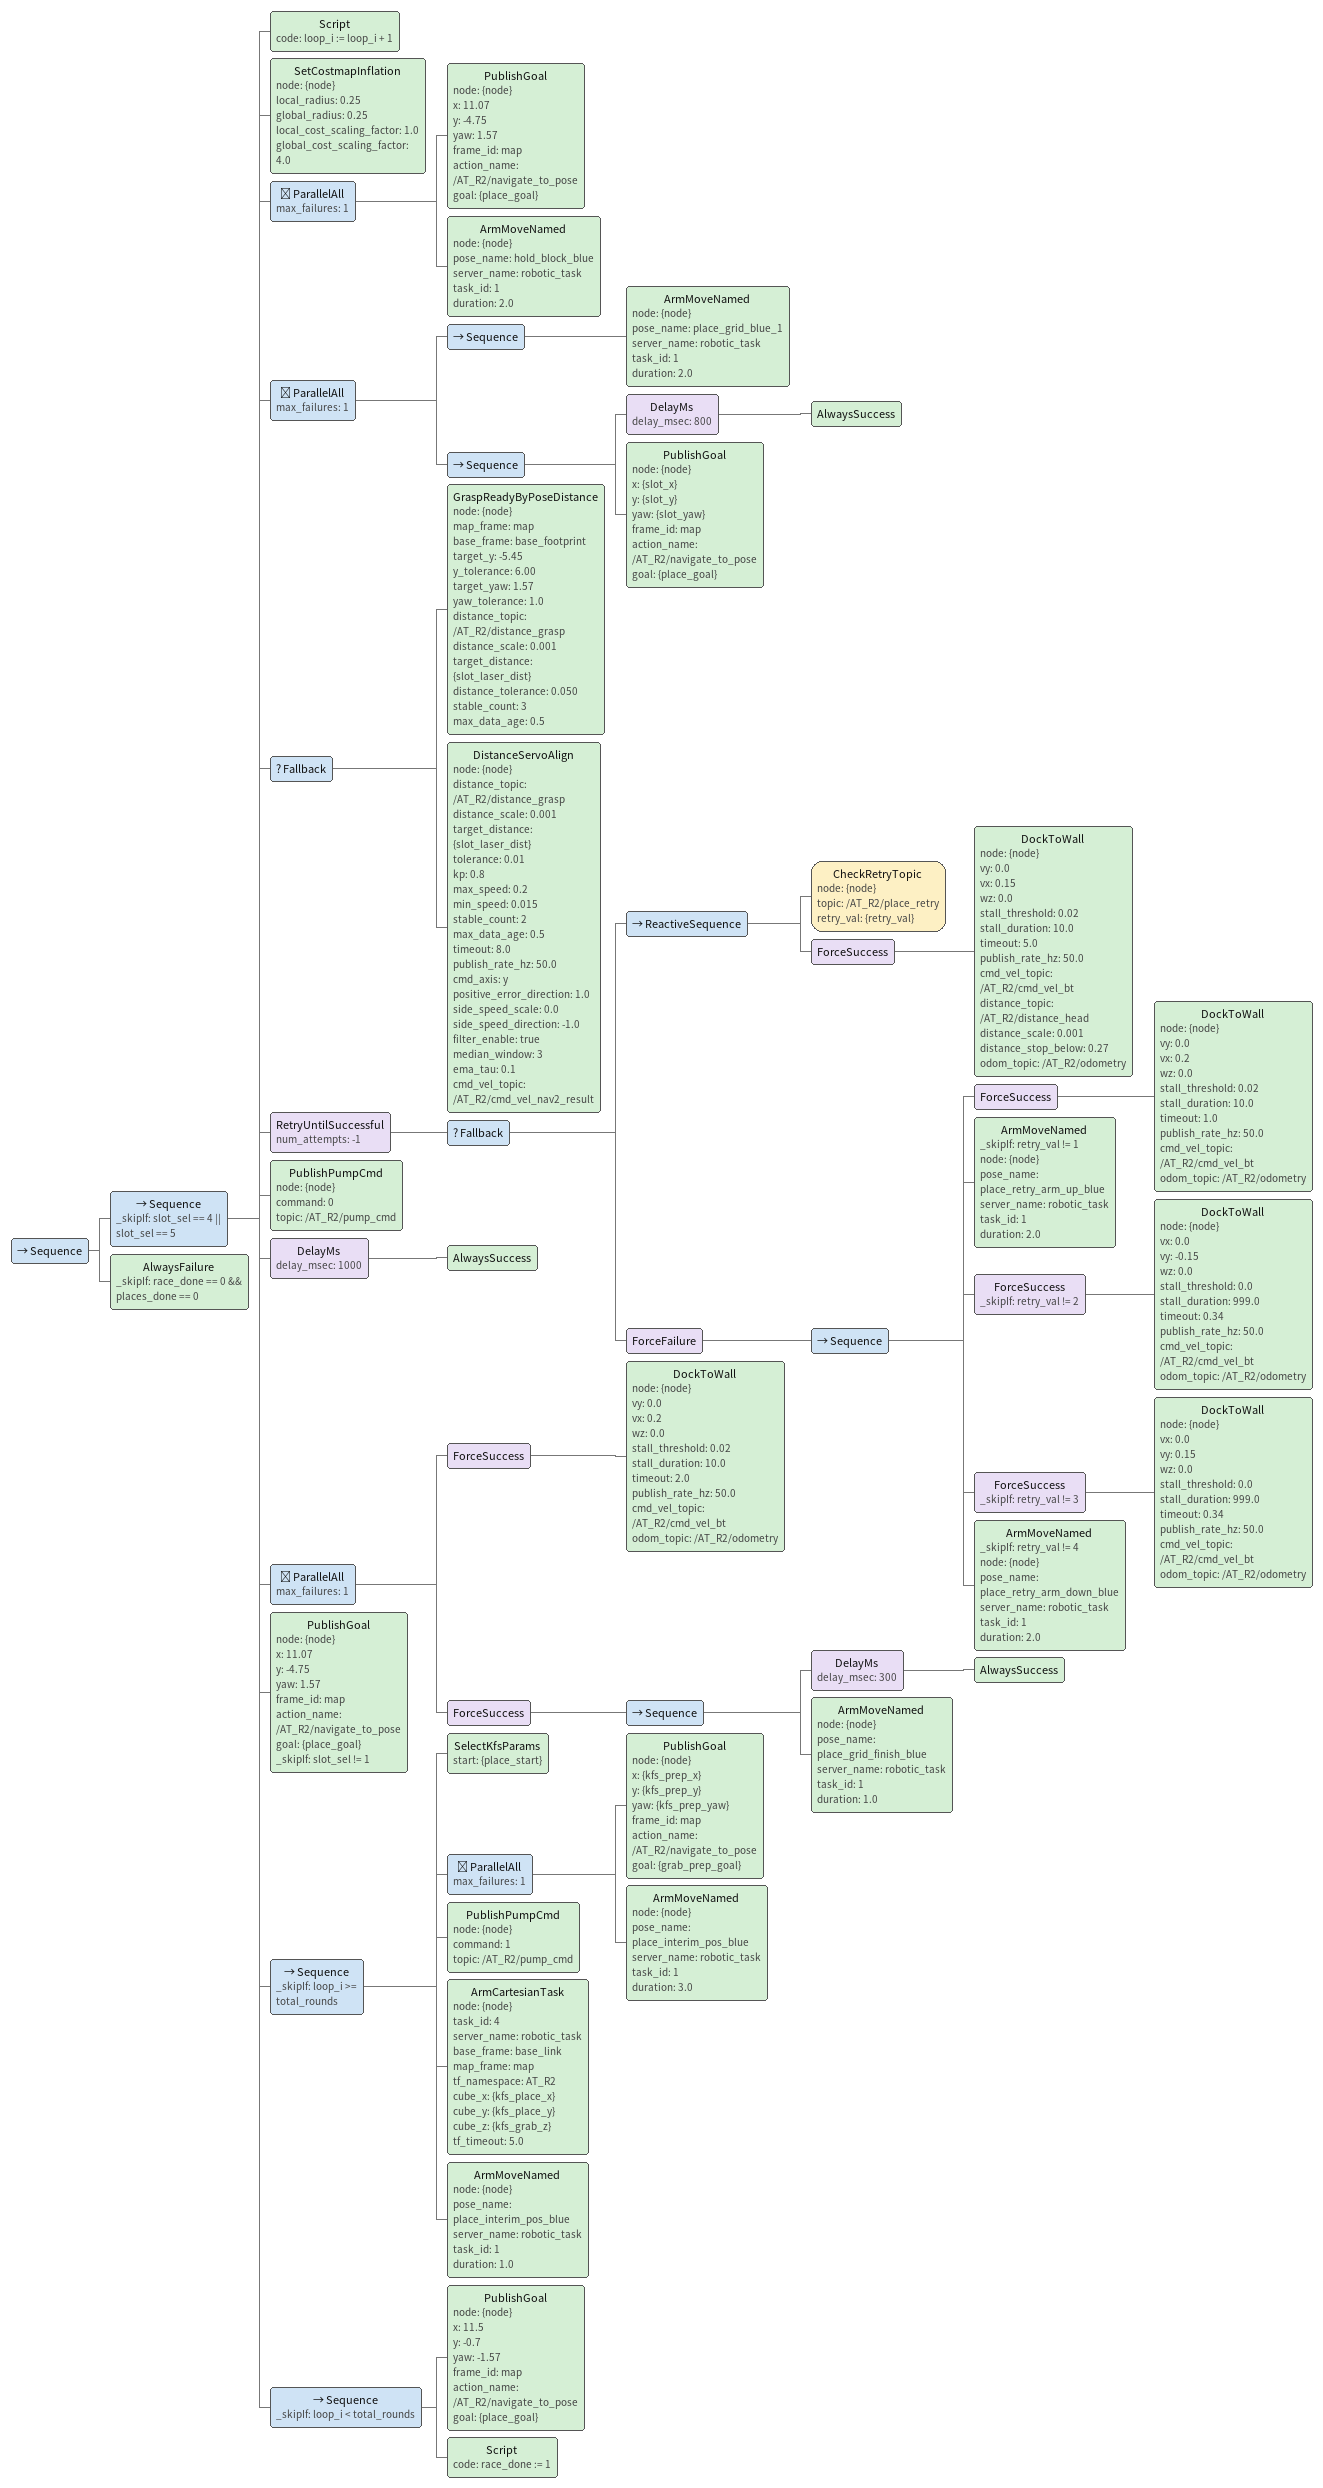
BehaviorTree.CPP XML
<Sequence>

<!-- ===== case 1/2/3: 放块到 slot_<值> 再抓下一块 ===== -->
<!-- 只有真正放块的轮 (1/2/3) 才推进 loop_i -->
<Sequence _skipIf="slot_sel == 4 || slot_sel == 5">
  <Script code="loop_i := loop_i + 1"/>

<SetCostmapInflation node="{node}" local_radius="0.25" global_radius="0.25" local_cost_scaling_factor="1.0" global_cost_scaling_factor="4.0"/>
  <ParallelAll max_failures="1">
    <PublishGoal node="{node}" x="11.07" y="-4.75" yaw="1.57" frame_id="map" action_name="/AT_R2/navigate_to_pose" goal="{place_goal}"/>
    <ArmMoveNamed node="{node}" pose_name="hold_block_blue" server_name="robotic_task" task_id="1" duration="2.0"/>
  </ParallelAll>

  <!-- B1+B2. 摆放置姿态 + 导航到所选 slot (slot_x/y/yaw 已由 WaitSlotSelect 按值填好) -->
  <ParallelAll max_failures="1">
    <Sequence>
      <ArmMoveNamed node="{node}" pose_name="place_grid_blue_1" server_name="robotic_task" task_id="1" duration="2.0"/>
    </Sequence>
    <Sequence>
      <DelayMs delay_msec="800">
        <AlwaysSuccess/>
      </DelayMs>
      <PublishGoal node="{node}" x="{slot_x}" y="{slot_y}" yaw="{slot_yaw}" frame_id="map" action_name="/AT_R2/navigate_to_pose" goal="{place_goal}"/>
    </Sequence>
  </ParallelAll>

  <!-- B2.5 激光对距精对齐: 已在范围内直接过, 否则伺服对齐 =====
       TODO: 下列 target_y / target_distance / distance_topic 为占位值(y 由红区镜像取负), 按蓝区放块实测调整。 -->
  <Fallback>
    <GraspReadyByPoseDistance node="{node}" map_frame="map" base_frame="base_footprint" target_y="-5.45" y_tolerance="6.00" target_yaw="1.57" yaw_tolerance="1.0" distance_topic="/AT_R2/distance_grasp" distance_scale="0.001" target_distance="{slot_laser_dist}" distance_tolerance="0.050" stable_count="3" max_data_age="0.5"/>

    <DistanceServoAlign node="{node}" distance_topic="/AT_R2/distance_grasp" distance_scale="0.001" target_distance="{slot_laser_dist}" tolerance="0.01" kp="0.8" max_speed="0.2" min_speed="0.015" stable_count="2" max_data_age="0.5" timeout="8.0" publish_rate_hz="50.0" cmd_axis="y" positive_error_direction="1.0" side_speed_scale="0.0" side_speed_direction="-1.0" filter_enable="true" median_window="3" ema_tau="0.1" cmd_vel_topic="/AT_R2/cmd_vel_nav2_result"/>
  </Fallback>

  <RetryUntilSuccessful num_attempts="-1">
    <Fallback>
      <!-- 分支1: 可中断的顶墙 -->
      <ReactiveSequence>
        <CheckRetryTopic node="{node}" topic="/AT_R2/place_retry" retry_val="{retry_val}"/>
        <ForceSuccess>
          <DockToWall node="{node}" vy="0.0" vx="0.15" wz="0.0" stall_threshold="0.02" stall_duration="10.0" timeout="5.0" publish_rate_hz="50.0" cmd_vel_topic="/AT_R2/cmd_vel_bt" distance_topic="/AT_R2/distance_head" distance_scale="0.001" distance_stop_below="0.27" odom_topic="/AT_R2/odometry"/>
        </ForceSuccess>
      </ReactiveSequence>

      <!-- 分支2: 恢复 (只有被中断才进). 必须以 FAILURE 收尾, 逼上层重推 -->
      <ForceFailure>
        <Sequence>
          <!-- (a) 固定倒车退出格子 (开环, 距离靠 timeout 标定, 约 0.2m/s*0.6s≈12cm) -->
          <ForceSuccess>
            <DockToWall node="{node}" vy="0.0" vx="0.2" wz="0.0" stall_threshold="0.02" stall_duration="10.0" timeout="1.0" publish_rate_hz="50.0" cmd_vel_topic="/AT_R2/cmd_vel_bt" odom_topic="/AT_R2/odometry"/>
          </ForceSuccess>

          <!-- (b) 按 retry_val 分支: 1/4 机械臂; 2 左移; 3 右移 -->
          <!-- 值1: 机械臂动作 (占位 pose, 关节值见 arm_ready_position.yaml) -->
          <ArmMoveNamed _skipIf="retry_val != 1" node="{node}" pose_name="place_retry_arm_up_blue" server_name="robotic_task" task_id="1" duration="2.0"/>
          <!-- 值2: 底盘左移5cm (车体+y; 开环 timeout*vy≈0.05, 需实测标定; 方向按底盘确认) -->
          <ForceSuccess _skipIf="retry_val != 2">
            <DockToWall node="{node}" vx="0.0" vy="-0.15" wz="0.0" stall_threshold="0.0" stall_duration="999.0" timeout="0.34" publish_rate_hz="50.0" cmd_vel_topic="/AT_R2/cmd_vel_bt" odom_topic="/AT_R2/odometry"/>
          </ForceSuccess>
          <!-- 值3: 底盘右移5cm (车体-y) -->
          <ForceSuccess _skipIf="retry_val != 3">
            <DockToWall node="{node}" vx="0.0" vy="0.15" wz="0.0" stall_threshold="0.0" stall_duration="999.0" timeout="0.34" publish_rate_hz="50.0" cmd_vel_topic="/AT_R2/cmd_vel_bt" odom_topic="/AT_R2/odometry"/>
          </ForceSuccess>
          <!-- 值4: 机械臂动作 (占位 pose) -->
          <ArmMoveNamed _skipIf="retry_val != 4" node="{node}" pose_name="place_retry_arm_down_blue" server_name="robotic_task" task_id="1" duration="2.0"/>
        </Sequence>
      </ForceFailure>
    </Fallback>
  </RetryUntilSuccessful>

  <!-- B4. 松气泵 放下 KFS -->
  <PublishPumpCmd node="{node}" command="0" topic="/AT_R2/pump_cmd"/>
  <DelayMs delay_msec="1000">
    <AlwaysSuccess/>
  </DelayMs>

  <!-- B5. 倒车退出格子 与 收臂 并行 (延时300ms再收臂, 避免倒车瞬间扫到墙) -->
  <ParallelAll max_failures="1">
    <ForceSuccess>
      <DockToWall node="{node}" vy="0.0" vx="0.2" wz="0.0" stall_threshold="0.02" stall_duration="10.0" timeout="2.0" publish_rate_hz="50.0" cmd_vel_topic="/AT_R2/cmd_vel_bt" odom_topic="/AT_R2/odometry"/>
    </ForceSuccess>
    <ForceSuccess>
      <Sequence>
        <DelayMs delay_msec="300">
          <AlwaysSuccess/>
        </DelayMs>
        <ArmMoveNamed node="{node}" pose_name="place_grid_finish_blue" server_name="robotic_task" task_id="1" duration="1.0"/>
      </Sequence>
    </ForceSuccess>
  </ParallelAll>

  <!-- 仅 slot 1: 放完第一个格子倒车退出后, 导航回准备点 -->
  <PublishGoal node="{node}" x="11.07" y="-4.75" yaw="1.57" frame_id="map" action_name="/AT_R2/navigate_to_pose" goal="{place_goal}" _skipIf="slot_sel != 1"/>

  <!-- ===== C 段: 抓下一个地上 KFS (仅前 place_count 轮; 末轮已放完最后一块, 只放不抓) =====
       末轮 loop_i == total_rounds: 整段 (取块参数+导航取块+笛卡尔抓+回过渡+去P2) 跳过,
       放完最后一块后直接结束该轮 -> Repeat 结束 -> 机器人停住。 -->
  <Sequence _skipIf="loop_i >= total_rounds">
    <!-- 选当前 KFS 的取块参数 -> 工作键 kfs_prep_x/y/yaw/kfs_place_x/y -->
    <SelectKfsParams start="{place_start}"/>

    <!-- C1. 导航到取块预备点 (与摆过渡臂姿并行) -->
    <ParallelAll max_failures="1">
      <PublishGoal node="{node}" x="{kfs_prep_x}" y="{kfs_prep_y}" yaw="{kfs_prep_yaw}" frame_id="map" action_name="/AT_R2/navigate_to_pose" goal="{grab_prep_goal}"/>
      <ArmMoveNamed node="{node}" pose_name="place_interim_pos_blue" server_name="robotic_task" task_id="1" duration="3.0"/>
    </ParallelAll>

    <!-- C2. 开气泵 + 笛卡尔精准抓 -->
    <PublishPumpCmd node="{node}" command="1" topic="/AT_R2/pump_cmd"/>
    <ArmCartesianTask node="{node}" task_id="4" server_name="robotic_task" base_frame="base_link" map_frame="map" tf_namespace="AT_R2" cube_x="{kfs_place_x}" cube_y="{kfs_place_y}" cube_z="{kfs_grab_z}" tf_timeout="5.0"/>

    <!-- C4. 回过渡姿态 (抬起, 避免拖在地上) -->
    <ArmMoveNamed node="{node}" pose_name="place_interim_pos_blue" server_name="robotic_task" task_id="1" duration="1.0"/>
  </Sequence>

  <!-- ===== 末轮放完最后一块后: 导航回起始点 (11.5, -0.7, -1.57) 并结束比赛 =====
       loop_i == total_rounds (含预装共 total_rounds 块全部放完) 时执行。 -->
  <Sequence _skipIf="loop_i &lt; total_rounds">
    <PublishGoal node="{node}" x="11.5" y="-0.7" yaw="-1.57" frame_id="map" action_name="/AT_R2/navigate_to_pose" goal="{place_goal}"/>
    <!-- 标记结束, 触发循环末尾 AlwaysFailure -->
    <Script code="race_done := 1"/>
  </Sequence>

</Sequence>

<!-- 完成信号 (大胜 或 全部放完) 出现时返回 FAILURE, 结束循环 -->
<AlwaysFailure _skipIf="race_done == 0 &amp;&amp; places_done == 0"/>

</Sequence>
